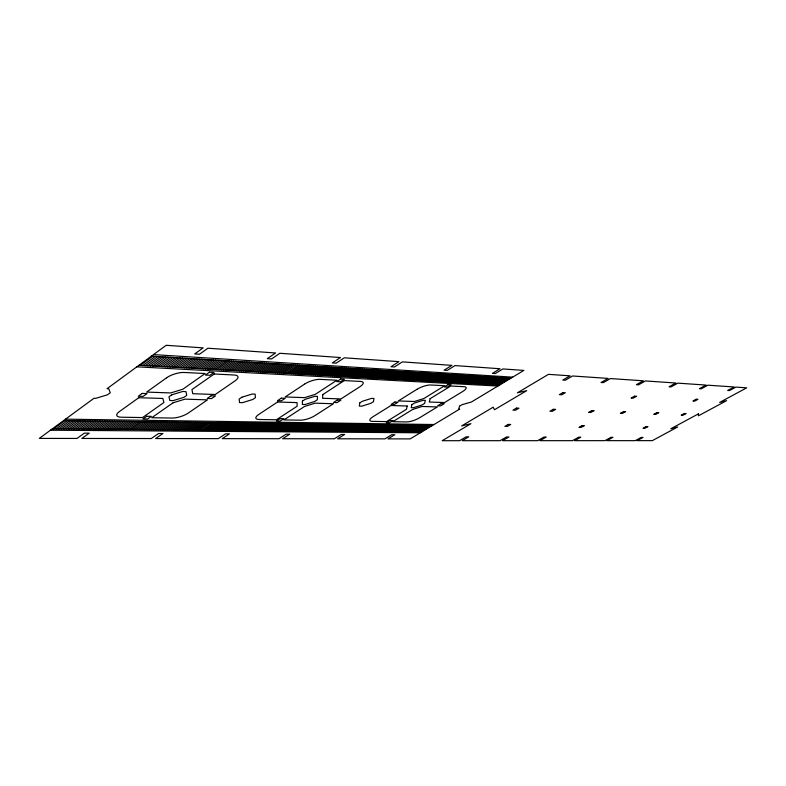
<?xml version="1.0" encoding="UTF-8"?>
<svg xmlns="http://www.w3.org/2000/svg" width="786" height="786" viewBox="0 0 786 786"><rect width="100%" height="100%" fill="white"/><g stroke="black" fill="none" stroke-linecap="round" stroke-linejoin="round"><path stroke-width="1.18" d="M53.694 428.861L65.002 420.569M140.262 365.382L152.749 356.225M56.258 428.881L67.567 420.598M142.797 365.519L155.284 356.382M58.812 428.901L70.121 420.638M145.322 365.657L157.799 356.539M61.357 428.92L72.666 420.667M147.847 365.795L160.315 356.697M63.902 428.94L75.201 420.707M150.352 365.932L162.81 356.844M66.427 428.96L77.726 420.736M152.848 366.07L165.306 357.001M68.952 428.979L80.241 420.775M155.333 366.207L167.791 357.158M71.457 428.999L82.746 420.805M157.819 366.335L170.267 357.306M73.963 429.018L85.252 420.844M160.285 366.473L172.724 357.463M76.458 429.038L87.737 420.874M162.751 366.61L175.18 357.61M78.944 429.058L90.223 420.903M165.198 366.738L177.626 357.758M81.42 429.077L92.699 420.942M167.644 366.875L180.073 357.915M83.886 429.097L95.165 420.972M170.081 367.003L182.499 358.062M86.352 429.117L97.621 421.011M172.507 367.141L184.916 358.21M88.798 429.136L100.068 421.041M174.924 367.268L187.333 358.357M91.245 429.156L102.504 421.08M177.331 367.396L189.731 358.504M93.681 429.176L104.941 421.109M179.739 367.534L192.128 358.652M96.108 429.195L107.358 421.139M182.126 367.661L194.515 358.799M98.525 429.215L109.775 421.178M184.514 367.789L196.893 358.947M100.932 429.235L112.182 421.208M186.881 367.917L199.261 359.094M103.339 429.244L114.579 421.237M189.249 368.045L201.619 359.241M105.727 429.264L116.967 421.276M191.607 368.172L203.967 359.379M108.114 429.284L119.354 421.306M193.955 368.3L206.315 359.526M110.492 429.303L121.732 421.335M196.304 368.428L208.644 359.674M112.87 429.323L124.09 421.365M198.632 368.555L210.972 359.811M115.228 429.343L126.448 421.404M200.961 368.683L213.291 359.959M117.586 429.362L128.806 421.434M203.279 368.811L215.6 360.096M119.924 429.382L131.144 421.463M205.588 368.939L217.909 360.243M122.262 429.402L133.482 421.493M207.887 369.056L220.198 360.381M124.601 429.411L135.801 421.532M210.176 369.184L222.487 360.519M126.919 429.431L138.12 421.561M212.466 369.312L224.767 360.666M129.238 429.451L140.429 421.591M214.735 369.43L227.036 360.803M131.38 429.47L142.571 421.62M216.848 369.548L229.129 360.931M133.679 429.49L144.87 421.65M219.107 369.666L231.389 361.069M135.968 429.51L147.159 421.679M221.357 369.793L233.639 361.206M138.257 429.52L149.438 421.718M223.607 369.911L235.879 361.344M140.537 429.539L151.708 421.748M225.847 370.039L238.109 361.481M142.806 429.559L153.977 421.777M228.078 370.157L240.329 361.619M145.066 429.578L156.237 421.807M230.298 370.275L242.54 361.757M147.326 429.598L158.487 421.836M232.509 370.403L244.751 361.894M149.566 429.608L160.727 421.866M234.719 370.52L246.951 362.032M151.806 429.628L162.967 421.895M236.92 370.638L249.142 362.159M154.046 429.647L165.188 421.925M239.111 370.756L251.333 362.297M156.267 429.667L167.418 421.954M241.292 370.874L253.505 362.434M158.487 429.687L169.629 421.994M243.473 370.992L255.676 362.562M160.698 429.696L171.829 422.023M245.645 371.11L257.837 362.7M162.899 429.716L174.03 422.053M247.806 371.228L259.999 362.827M165.099 429.736L176.231 422.082M249.958 371.346L262.141 362.965M167.29 429.755L178.412 422.111M252.11 371.464L264.283 363.093M169.471 429.765L180.593 422.141M254.251 371.582L266.425 363.23M171.653 429.785L182.765 422.17M256.383 371.699L268.547 363.358M173.814 429.804L184.926 422.2M258.506 371.807L270.669 363.486M175.976 429.814L187.078 422.229M260.628 371.925L272.781 363.613M178.137 429.834L189.23 422.259M262.74 372.043L274.884 363.751M180.279 429.854L191.371 422.288M264.843 372.161L276.977 363.879M182.421 429.873L193.513 422.318M266.945 372.269L279.069 364.006M184.563 429.883L195.645 422.347M269.038 372.387L281.152 364.134M186.685 429.903L197.767 422.367M271.121 372.495L283.235 364.262M188.807 429.922L199.88 422.396M273.194 372.613L285.298 364.39M190.919 429.932L201.992 422.426M275.267 372.721L287.362 364.517M193.032 429.952L204.095 422.455M277.33 372.839L289.415 364.645M195.134 429.971L206.187 422.485M279.384 372.947L291.468 364.773M197.227 429.981L208.27 422.514M281.437 373.055L293.512 364.891M199.31 430.001L210.353 422.544M283.481 373.173L295.546 365.018M201.54 430.021L212.584 422.573M285.662 373.291L297.717 365.156M203.613 430.04L214.647 422.603M287.686 373.399L299.741 365.274M205.686 430.05L216.71 422.632M289.71 373.507L301.755 365.402M207.74 430.07L218.763 422.662M291.724 373.615L303.769 365.529M209.793 430.08L220.817 422.681M293.738 373.723L305.764 365.647M211.847 430.099L222.86 422.711M295.733 373.831L307.758 365.775M213.89 430.119L224.894 422.74M297.737 373.94L309.753 365.893M215.924 430.129L226.928 422.77M299.721 374.048L311.728 366.011M217.948 430.148L228.952 422.799M301.706 374.156L313.712 366.138M219.972 430.168L230.966 422.829M303.681 374.264L315.677 366.256M221.986 430.178L232.98 422.848M305.656 374.372L317.642 366.374M224 430.197L234.985 422.878M307.621 374.48L319.597 366.502M226.004 430.207L236.979 422.907M309.576 374.588L321.543 366.62M227.999 430.227L238.973 422.937M311.521 374.696L323.488 366.738M229.993 430.247L240.958 422.956M313.467 374.804L325.424 366.856M231.978 430.256L242.943 422.986M315.412 374.902L327.359 366.974M233.963 430.276L244.918 423.015M317.338 375.01L329.285 367.091M235.928 430.286L246.883 423.045M319.263 375.119L331.201 367.209M237.903 430.306L248.838 423.065M321.189 375.217L333.117 367.327M239.858 430.325L250.793 423.094M323.105 375.325L335.023 367.445M241.813 430.335L252.748 423.123M325.011 375.423L336.919 367.563M243.768 430.355L254.693 423.143M326.907 375.531L338.815 367.681M245.704 430.364L256.629 423.173M328.803 375.629L340.702 367.799M247.649 430.384L258.565 423.202M330.7 375.737L342.588 367.917M249.575 430.394L260.49 423.222M332.576 375.836L344.455 368.035M251.5 430.414L262.406 423.251M334.453 375.944L346.331 368.143M253.426 430.423L264.322 423.281M336.329 376.042L348.198 368.261M255.332 430.443L266.228 423.3M338.196 376.14L350.055 368.379M257.248 430.453L268.134 423.33M340.053 376.248L351.902 368.487M259.144 430.473L270.03 423.359M341.91 376.347L353.749 368.605M261.04 430.482L271.917 423.379M343.757 376.445L355.586 368.713M262.937 430.502L273.803 423.408M345.604 376.543L357.424 368.83M264.685 430.512L275.552 423.428M347.304 376.641L359.123 368.929M266.562 430.531L277.419 423.458M349.131 376.74L360.951 369.047M268.439 430.541L279.295 423.477M350.959 376.838L362.768 369.155M270.305 430.561L281.152 423.507M352.786 376.936L364.576 369.273M272.172 430.571L283.009 423.536M354.594 377.034L366.384 369.381M274.029 430.59L284.866 423.556M356.402 377.133L368.182 369.489M275.876 430.6L286.713 423.585M358.21 377.231L369.98 369.597M277.723 430.62L288.55 423.605M360.008 377.329L371.768 369.715M279.57 430.63L290.388 423.634M361.796 377.427L373.556 369.823M281.408 430.649L292.215 423.654M363.584 377.526L375.335 369.931M283.235 430.659L294.043 423.683M365.362 377.624L377.103 370.039M285.063 430.679L295.86 423.703M367.141 377.722L378.872 370.147M286.88 430.689L297.678 423.733M368.909 377.811L380.63 370.255M288.698 430.708L299.486 423.752M370.678 377.909L382.389 370.363M290.506 430.718L301.284 423.782M372.436 378.007L384.148 370.471M292.304 430.728L303.082 423.801M374.185 378.105L385.887 370.579M294.102 430.748L304.87 423.831M375.934 378.194L387.626 370.687M295.9 430.757L306.658 423.851M377.683 378.292L389.365 370.796M297.688 430.777L308.446 423.88M379.422 378.38L391.094 370.904M299.466 430.787L310.224 423.9M381.151 378.479L392.823 371.002M301.244 430.807L311.993 423.929M382.88 378.577L394.543 371.11M303.013 430.816L313.761 423.949M384.6 378.665L396.252 371.218M304.781 430.826L315.52 423.978M386.319 378.764L397.962 371.326M306.55 430.846L317.279 423.998M388.029 378.852L399.661 371.424M308.299 430.856L319.028 424.027M389.738 378.95L401.361 371.532M310.057 430.875L320.767 424.047M391.438 379.039L403.061 371.64M311.806 430.885L322.515 424.067M393.138 379.127L404.741 371.739M313.545 430.895L324.245 424.096M394.827 379.225L406.431 371.847M315.284 430.915L325.974 424.116M396.508 379.314L408.111 371.945M317.013 430.925L327.703 424.145M398.188 379.402L409.781 372.053M318.743 430.944L329.422 424.165M399.868 379.5L411.451 372.151M320.462 430.954L331.142 424.185M401.538 379.589L413.112 372.259M322.299 430.964L332.969 424.214M403.326 379.687L414.89 372.368M324.009 430.983L334.679 424.234M404.986 379.776L416.541 372.466M325.718 430.993L336.379 424.263M406.637 379.864L418.191 372.564M327.418 431.003L338.078 424.283M408.288 379.952L419.832 372.672M329.118 431.023L339.768 424.302M409.938 380.041L421.473 372.77M330.808 431.033L341.448 424.332M411.579 380.129L423.104 372.869M332.498 431.052L343.128 424.352M413.21 380.218L424.735 372.967M334.178 431.062L344.808 424.371M414.841 380.306L426.356 373.075M335.858 431.072L346.479 424.401M416.472 380.395L427.967 373.173M337.528 431.092L348.149 424.42M418.093 380.483L429.588 373.271M339.198 431.101L349.809 424.44M419.714 380.571L431.2 373.37M340.859 431.111L351.47 424.46M421.325 380.66L432.801 373.468M342.519 431.131L353.12 424.489M422.927 380.748L434.403 373.566M344.17 431.141L354.771 424.509M424.538 380.837L435.994 373.664M345.82 431.15L356.412 424.528M426.13 380.925L437.586 373.763M347.471 431.16L358.052 424.558M427.722 381.014L439.168 373.861M349.112 431.18L359.683 424.578M429.313 381.102L440.75 373.959M350.743 431.19L361.314 424.597M430.895 381.181L442.331 374.057M352.374 431.2L362.935 424.617M432.477 381.269L443.894 374.146M354.005 431.219L364.557 424.646M434.059 381.357L445.466 374.244M355.626 431.229L366.178 424.666M435.621 381.436L447.028 374.342M357.247 431.239L367.789 424.686M437.193 381.524L448.59 374.441M358.858 431.259L369.391 424.705M438.755 381.613L450.142 374.539M360.469 431.268L370.992 424.735M440.307 381.691L451.685 374.627M362.071 431.278L372.593 424.754M441.86 381.78L453.237 374.726M363.672 431.288L374.185 424.774M443.412 381.858L454.77 374.824M365.264 431.308L375.777 424.794M444.955 381.947L456.312 374.912M366.856 431.317L377.359 424.813M446.497 382.035L457.835 375.01M368.438 431.327L378.94 424.843M448.03 382.114L459.368 375.099M370.019 431.347L380.512 424.862M449.563 382.202L460.891 375.197M371.601 431.357L382.084 424.882M451.085 382.281L462.404 375.286M373.173 431.367L383.656 424.902M452.608 382.36L463.917 375.384M374.637 431.376L385.101 424.921M454.013 382.438L465.322 375.472M376.199 431.386L386.663 424.941M455.526 382.527L466.825 375.561M377.761 431.406L388.215 424.961M457.039 382.605L468.328 375.659M379.314 431.416L389.768 424.99M458.543 382.684L469.822 375.747M380.866 431.426L391.32 425.01M460.046 382.772L471.315 375.836M382.418 431.435L392.853 425.03M461.539 382.851L472.808 375.934M383.961 431.455L394.395 425.049M463.033 382.929L474.292 376.022M385.504 431.465L395.928 425.069M464.516 383.008L475.766 376.111M387.036 431.475L397.461 425.088M466 383.087L477.249 376.199M388.569 431.485L398.983 425.108M467.483 383.175L478.713 376.298M390.092 431.504L400.506 425.128M468.957 383.254L480.187 376.386M391.615 431.514L402.019 425.157M470.431 383.332L481.651 376.474M393.138 431.524L403.532 425.177M471.895 383.411L483.105 376.563M394.651 431.534L405.045 425.197M473.359 383.489L484.559 376.651M396.164 431.543L406.549 425.216M474.823 383.568L486.013 376.74M397.667 431.563L408.052 425.236M476.277 383.647L487.458 376.828M399.17 431.573L409.545 425.255M477.721 383.725L488.902 376.916M400.673 431.583L411.039 425.275M479.175 383.804L490.346 377.005M402.167 431.593L412.522 425.295M480.619 383.882L491.781 377.093M403.66 431.602L414.006 425.314M482.054 383.961L493.205 377.182M405.144 431.622L415.489 425.334M483.488 384.04L494.63 377.27M406.627 431.632L416.963 425.354M484.923 384.118L496.054 377.359M408.111 431.642L418.437 425.373M486.347 384.197L497.479 377.447M409.585 431.652L419.911 425.393M487.772 384.275L498.894 377.535M411.058 431.661L421.375 425.413M489.187 384.354L500.299 377.624M412.522 431.671L422.839 425.432M490.602 384.433L501.714 377.712M413.986 431.691L424.293 425.452M492.016 384.501L503.109 377.791M415.44 431.701L425.747 425.472M493.421 384.58L504.514 377.879M416.904 431.71L427.191 425.491M494.826 384.659L505.909 377.968M418.349 431.72L428.635 425.511M496.221 384.737L507.294 378.056M419.803 431.73L430.08 425.531M497.626 384.806L508.689 378.135M421.247 431.74L431.514 425.55M499.012 384.885L510.075 378.223M50.442 430.217L420.314 432.772M52.318 428.851L422.013 431.75M63.627 420.549L432.29 425.56M65.533 419.154L434.01 424.528M136.843 366.826L497.931 386.034M138.906 365.313L499.758 384.924M151.393 356.146L510.812 378.272M153.496 354.604L512.668 377.152M302.423 401.106L302.394 404.436L305.027 404.515L314.675 401.499L317.338 399.769L317.465 396.409L314.832 396.311L305.096 399.357L302.423 401.106M322.771 394.601L322.594 398.276L340.928 398.924L359.89 386.732A11.083 3.419 -20 0 0 360.499 381.426L344.268 380.601L322.771 394.601M698.489 413.829L698.381 415.833L726.598 400.644L719.652 402.422L746.7 387.832L735.873 387.095L729.447 390.573L727.748 390.465L734.173 386.977L707.862 385.189L701.289 388.795L699.471 388.687L706.054 385.061L677.787 383.146L671.057 386.899L669.092 386.771L675.832 383.008L645.394 380.945L638.507 384.845L636.385 384.708L643.292 380.797L610.408 378.567L603.353 382.625L601.064 382.487L608.128 378.41L572.513 375.983L565.281 380.228L562.796 380.07L570.037 375.816L548.471 374.352L517.375 392.823L526.748 390.632L494.473 409.742L493.166 407.197L461.628 425.924L470.952 423.674L442.194 440.71L459.584 440.7L466.167 436.839L468.78 436.849L462.207 440.7L500.083 440.691L506.538 436.967L508.955 436.977L502.519 440.691L537.614 440.681L543.932 437.095L546.172 437.104L539.864 440.681L572.463 440.671L578.663 437.213L580.746 437.222L574.566 440.671L604.935 440.661L611.007 437.321L612.952 437.33L606.89 440.651L635.255 440.651L641.199 437.419L643.017 437.429L637.082 440.641L652.321 440.641L677.709 426.965L670.782 428.773L698.489 413.829M359.733 402.953L359.359 406.116L361.757 406.185L370.864 403.306L373.478 401.666L373.94 398.473L371.552 398.384L362.356 401.282L359.733 402.953M407.148 406.008L406.45 409.3L386.525 421.601L372.24 421.365A10.189 2.898 -20.3 0 1 372.908 416.796L390.996 405.507L407.148 406.008M411.893 404.633L411.225 407.649L413.416 407.718L422.053 404.967L424.607 403.385L425.354 400.359L423.173 400.28L414.458 403.041L411.893 404.633M430.129 398.699L429.294 402.029L444.522 402.56L462.689 391.487A10.061 2.849 -21.2 0 0 464.182 386.702L450.732 386.014L430.129 398.699M459.564 406.175L458.66 409.044L459.663 409.074L410.164 438.893L388.009 438.863L394.837 434.707L391.821 434.697L384.993 438.853L337.675 438.794L344.622 434.462L341.34 434.442L334.384 438.794L282.655 438.726L289.729 434.177L286.124 434.167L279.04 438.716L222.251 438.637L229.443 433.882L225.484 433.862L218.282 438.637L155.657 438.549L162.948 433.548L158.566 433.518L151.266 438.549L81.852 438.45L89.231 433.174L84.357 433.145L76.979 438.45L39.3 438.401L93.966 398.286L95.774 398.335L107.446 394.818L110.246 392.774L108.812 388.785L107.004 388.716L166.19 345.29L203.132 347.884L194.712 353.926L199.497 354.24L207.897 348.218L275.572 352.973L267.299 358.662L271.573 358.947L279.836 353.278L340.456 357.532L332.35 362.906L336.192 363.161L344.288 357.807L398.905 361.639L390.986 366.738L394.454 366.964L402.363 361.884L451.832 365.362L444.09 370.196L447.244 370.403L454.976 365.578L499.994 368.742L492.429 373.35L495.308 373.537L502.853 368.939L523.849 370.412L471.354 402.039L462.08 404.652L459.564 406.175M142.237 393.422L138.297 396.242L143.121 396.39L147.051 393.58L142.237 393.422M138.758 397.726L119.384 411.589A12.714 4.205 -16.8 0 0 121.368 417.219L142.541 417.562L163.91 402.53L162.849 398.463L138.758 397.726M166.603 377.791L146.628 392.086L170.69 392.931L182.804 389.247L205.146 373.527L184.229 372.466A12.949 4.47 -17.4 0 0 166.603 377.791M171.712 394.847L168.941 396.802L169.864 400.526L173.107 400.624L184.012 397.284L186.773 395.358L185.968 391.605L182.735 391.487L171.712 394.847M146.736 416.275L142.964 418.928L147.562 418.997L151.344 416.354L146.736 416.275M209.459 372.22L205.411 375.06L209.95 375.286L213.998 372.456L209.459 372.22M173.077 402.786L151.737 417.72L172.006 418.054A12.173 3.93 -17.6 0 0 188.365 413.004L207.484 399.848L184.965 399.15L173.077 402.786M214.234 373.989L191.931 389.591L192.767 393.707L215.246 394.503L234.935 380.945A12.399 4.166 -18.2 0 0 234.228 375.01L214.234 373.989M211.12 395.771L207.239 398.443L211.591 398.581L215.472 395.918L211.12 395.771M241.872 397.215L239.15 399.062L239.553 402.579L242.461 402.668L252.699 399.504L255.421 397.677L255.126 394.13L252.218 394.022L241.872 397.215M281.309 398.158L277.497 400.683L281.398 400.811L285.21 398.296L281.309 398.158M277.556 402.01L258.761 414.458A11.279 3.468 -18.8 0 0 259.164 419.498L276.387 419.783L297.098 406.244L297.088 402.609L277.556 402.01M304.487 384.167L285.171 396.959L304.663 397.647L315.353 394.317L336.899 380.228L319.99 379.363A11.495 3.655 -19.4 0 0 304.487 384.167M280.111 418.614L276.446 421.011L280.199 421.07L283.864 418.683L280.111 418.614M340.702 379.049L336.801 381.593L340.485 381.78L344.376 379.235L340.702 379.049M304.555 406.46L283.903 419.911L300.458 420.176A10.866 3.262 -19.4 0 0 314.98 415.607L333.441 403.729L315.068 403.169L304.555 406.46M337.273 400.064L333.529 402.481L337.086 402.589L340.829 400.192L337.273 400.064M394.877 402.029L391.212 404.318L394.434 404.426L398.099 402.137L394.877 402.029M416.875 389.365L398.325 400.939L414.428 401.508L423.988 398.473L444.65 385.71L430.699 384.993A10.385 3.026 -20.8 0 0 416.875 389.365M389.866 420.539L386.329 422.721L389.453 422.77L392.98 420.598L389.866 420.539M448.049 384.629L444.316 386.938L447.362 387.085L451.085 384.786L448.049 384.629M412.64 409.477L392.774 421.709L406.559 421.935A9.874 2.731 -20.7 0 0 419.596 417.759L437.34 406.942L422.062 406.47L412.64 409.477M441.241 403.611L437.645 405.802L440.602 405.9L444.198 403.709L441.241 403.611M516.412 408.111L512.963 410.135L515.518 410.213L518.957 408.189L516.412 408.111M508.198 424.42L504.877 426.356L507.363 426.395L510.694 424.46L508.198 424.42M562.884 392.607L559.386 394.651L561.803 394.759L565.301 392.735L562.884 392.607M553.295 409.3L549.925 411.245L552.293 411.314L555.663 409.368L553.295 409.3M591.956 410.538L588.655 412.404L590.836 412.473L594.137 410.606L591.956 410.538M582.19 425.59L578.997 427.388L581.139 427.417L584.322 425.619L582.19 425.59M634.499 396.183L631.158 398.06L633.231 398.158L636.562 396.291L634.499 396.183M623.583 411.559L620.351 413.357L622.384 413.416L625.617 411.618L623.583 411.559M656.919 412.63L653.755 414.36L655.652 414.419L658.796 412.689L656.919 412.63M646.092 426.601L643.027 428.262L644.893 428.291L647.949 426.621L646.092 426.601M696.141 399.259L692.947 401.007L694.745 401.086L697.929 399.347L696.141 399.259M684.331 413.515L681.246 415.185L683.014 415.244L686.099 413.564L684.331 413.515"/></g></svg>
